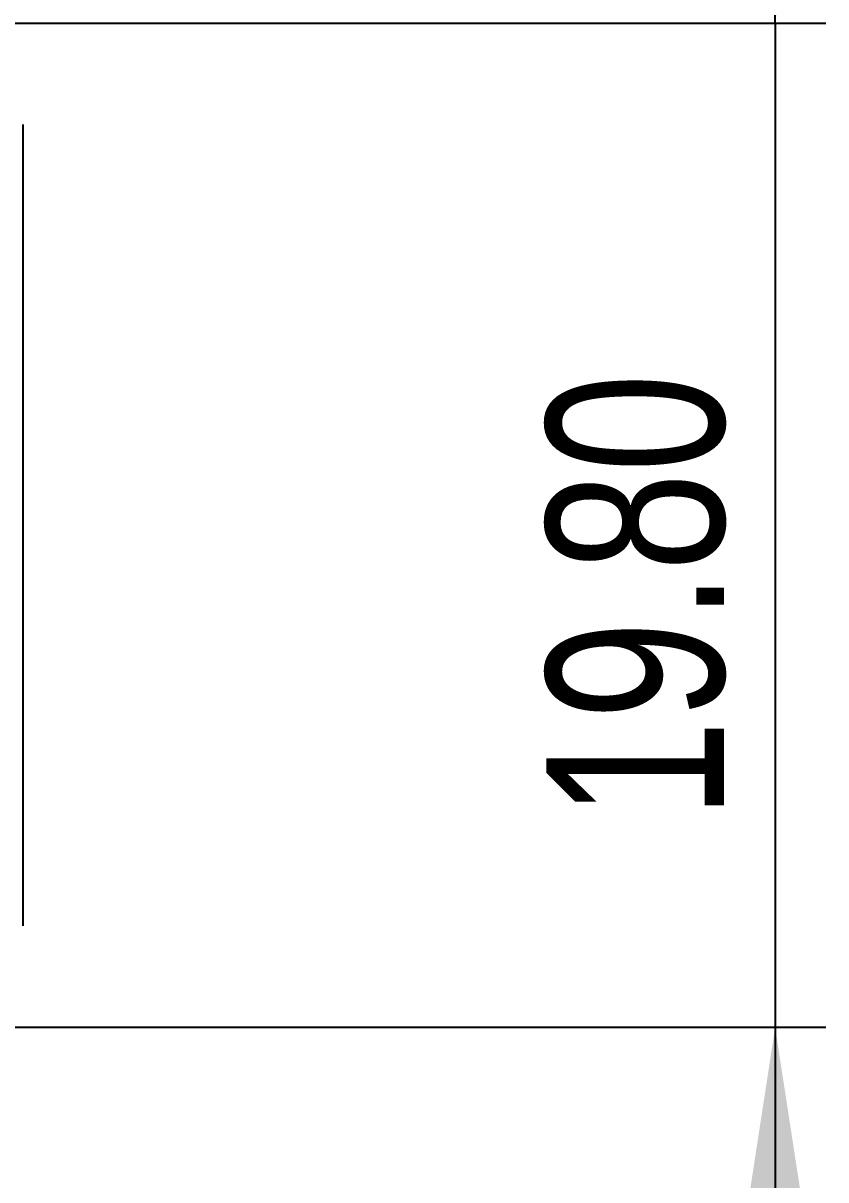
# Model space of a CAD drawing. Header units: millimetres. Extents: x 5 to 292, y 4 to 204.
# Drawn here: x 92.78 to 108.61, y 161.24 to 184.05 of the extents above; entities that cross this region are included whole.
import ezdxf

# ---------------------------------------------------------------- set-up
doc = ezdxf.new("R2010")
doc.units = ezdxf.units.MM
doc.layers.add('LAYER_1', color=179, linetype='Continuous')
doc.styles.add('SLDTEXTSTYLE0', font='TXT', dxfattribs={"width": 0.75})
doc.dimstyles.new('SLDDIMSTYLE3', dxfattribs={"dimtxt": 3.5, "dimasz": 3.302, "dimexe": 0, "dimexo": 0.0625, "dimgap": 0.875, "dimtad": 1, "dimrnd": 1e-09, "dimzin": 4, "dimdsep": 46, "dimtxsty": 'SLDTEXTSTYLE0', "dimsah": 1, "dimcen": 0.09, "dimadec": 0, "dimazin": 1, "dimtfac": 1, "dimtmove": 0, "dimatfit": 0, "dimfxl": 1, "dimfrac": 2, "dimtolj": 1, "dimtzin": 12, "dimarcsym": 0})

# ---------------------------------------------------------------- blocks, each defined once
blk = doc.blocks.new('_D_3')
at = {"layer": 'LAYER_1'}
for p, q in [((107.608, 184.047), (107.608, 190.397)), ((91.777, 184.047), (108.608, 184.047)), ((107.608, 184.047), (107.608, 164.247)), ((91.777, 164.247), (108.608, 164.247)), ((107.608, 164.247), (107.608, 157.897))]:
    blk.add_line(p, q, dxfattribs=at)
for points in [[(107.608, 184.047), (108.116, 187.349), (107.1, 187.349)], [(107.608, 164.247), (107.1, 160.945), (108.116, 160.945)]]:
    blk.add_solid(points, dxfattribs=at)
at = {"layer": 'LAYER_1', "insert": (103.097, 168.355), "char_height": 3.5, "attachment_point": 1, "rotation": 90, "style": 'SLDTEXTSTYLE0'}
blk.add_mtext('19.80', dxfattribs=at)

msp = doc.modelspace()

# ---------------------------------------------------------------- linework, layer by layer
at = {"color": 7, "linetype": 'Continuous', "lineweight": 25}
msp.add_line((92.777, 166.247), (92.777, 182.047), dxfattribs=at)

# ---------------------------------------------------------------- dimensions: what is measured, and where the dimension line sits
at = {"layer": 'LAYER_1'}
dim = msp.add_linear_dim(base=(107.608, 164.247), p1=(90.777, 184.047), p2=(90.777, 164.247), angle=90, dimstyle='SLDDIMSTYLE3', dxfattribs=at)
dim.commit()
dim.dimension.update_dxf_attribs({"geometry": '_D_3', "text_midpoint": (107.608, 174.174), "dimtype": 160})

doc.saveas('drawing.dxf')
